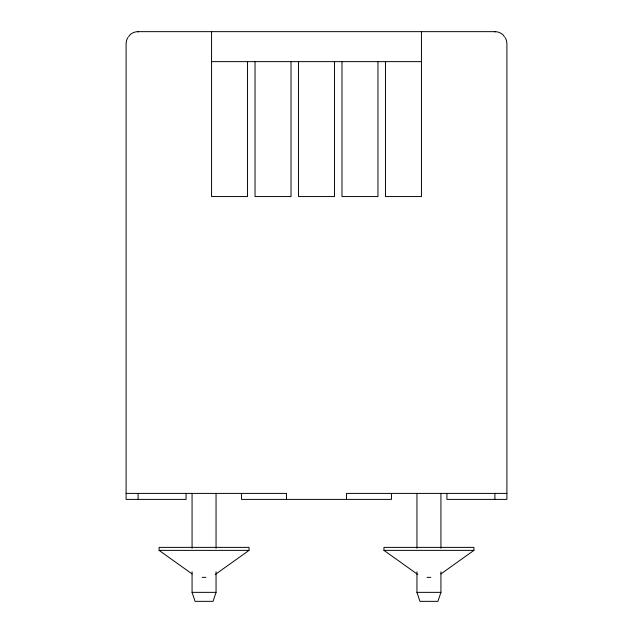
<?xml version="1.0" encoding="UTF-8"?>
<svg xmlns="http://www.w3.org/2000/svg" width="633" height="633" viewBox="0 0 633 633"><rect width="100%" height="100%" fill="white"/><g stroke="black" fill="none" stroke-linecap="round" stroke-linejoin="round"><path stroke-width="0.95" d="M216.051 571.781L216.051 592.353L213.052 601.35L195.067 601.35L192.068 592.353L192.068 571.781M440.932 571.781L440.932 592.353L437.933 601.35L419.948 601.35L416.949 592.353L416.949 571.781M127.708 37.648L126.505 40.536L126.102 43.645L126.102 499.405L186.07 499.405L186.07 493.408M128.523 37.023L129.615 35.163A11.995 11.995 0 0 1 138.097 31.65L494.903 31.65A11.995 11.995 0 0 1 503.385 35.163L504.477 37.023M215.252 574.495L249.038 550.378L249.038 547.379L159.081 547.379L159.081 550.378L192.06 573.917M440.94 573.917L473.919 550.378L473.919 547.379L383.962 547.379L383.962 550.378L417.748 574.495M211.557 61.63L421.443 61.63M126.102 493.408L286.52 493.408L286.52 499.405M506.898 493.408L346.48 493.408L346.48 499.405M159.081 550.378L249.038 550.378M383.962 550.378L473.919 550.378M202.204 577.359L205.915 577.359M427.085 577.359L430.796 577.359M192.068 592.353L216.051 592.353M416.949 592.353L440.932 592.353M505.292 37.648L506.495 40.536L506.898 43.645L506.898 499.405L446.93 499.405L446.93 493.408M494.903 31.65L494.903 32.061M494.903 493.408L494.903 499.405M440.932 493.408L440.932 548.273M421.443 31.65L421.443 196.562L385.465 196.562L385.465 61.63M416.949 493.408L416.949 548.273M391.463 493.408L391.463 499.405L241.537 499.405L241.537 493.408M377.964 61.63L377.964 196.562L341.986 196.562L341.986 61.63M334.493 61.63L334.493 196.562L298.507 196.562L298.507 61.63M291.014 61.63L291.014 196.562L255.036 196.562L255.036 61.63M247.535 61.63L247.535 196.562L211.557 196.562L211.557 31.65M216.051 493.408L216.051 548.273M192.068 493.408L192.068 548.273M138.097 31.65L138.097 32.061M138.097 493.408L138.097 499.405"/></g></svg>
